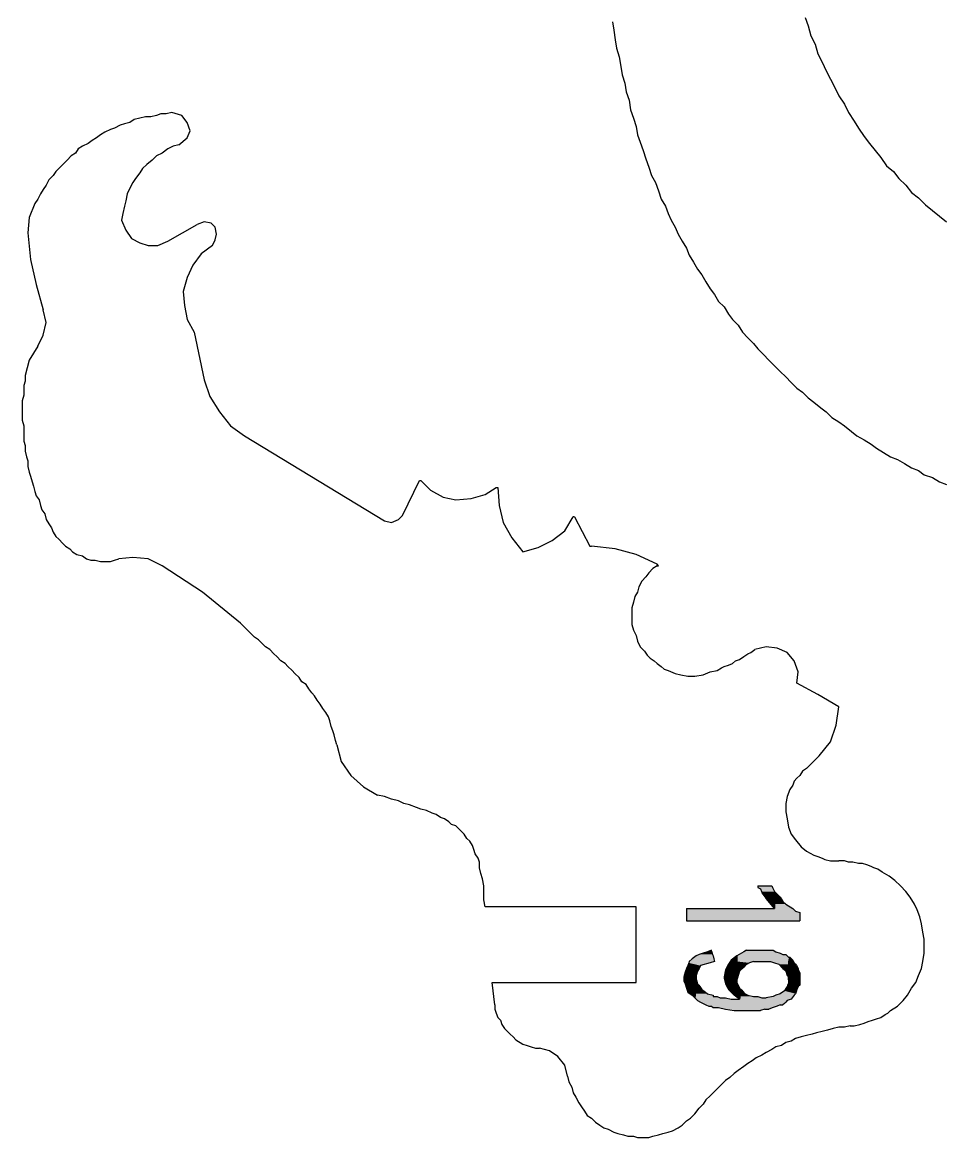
# Model space of a CAD drawing. Extents: x -1063 to 1100, y -467 to 441.
# Drawn here: x -254.7 to -145.1, y -332.8 to -199.9 of the extents above; entities that cross this region are included whole.
import ezdxf

# ---------------------------------------------------------------- set-up
doc = ezdxf.new("R2010")
doc.units = 0
doc.layers.add('H', color=7, linetype='CONTINUOUS')
doc.layers.add('P', color=250, linetype='CONTINUOUS')

# ---------------------------------------------------------------- blocks, each defined once
blk = doc.blocks.new('*U88')
at = {"layer": 'H', "color": 0, "linetype": 'CONTINUOUS'}
for p, q in [((-167, -302.83), (-165.33, -302.83)), ((-167, -302.83), (-167, -303)), ((-167, -303), (-166.67, -303.17)), ((-165.33, -302.83), (-165.25, -303)), ((-165.25, -303), (-165.17, -303.17)), ((-166.67, -303.17), (-166.56, -303.5)), ((-166.56, -303.5), (-166.5, -303.67)), ((-166.5, -303.67), (-166, -304.33)), ((-165, -305.5), (-166, -304.33)), ((-165.17, -303.17), (-165, -303.5)), ((-165, -303.5), (-165, -303.67)), ((-165, -303.67), (-165, -304.33)), ((-165, -304.33), (-165, -305.5))]:
    blk.add_line(p, q, dxfattribs=at)
for points in [[(-167, -302.83), (-167, -302.83), (-165.33, -302.83)], [(-167, -302.83), (-167, -303), (-165.25, -303)], [(-167, -303), (-166.67, -303.17), (-165.17, -303.17)], [(-166.67, -303.17), (-166.56, -303.5), (-165, -303.5)], [(-166.56, -303.5), (-166.5, -303.67), (-165, -303.67)], [(-166.5, -303.67), (-166, -304.33), (-165, -304.33)]]:
    blk.add_solid(points, dxfattribs=at)
at = {"layer": 'H', "color": 0, "linetype": 'CONTINUOUS', "extrusion": (0, 0, -1)}
for points in [[(167, -302.83), (165.33, -302.83), (165.25, -303)], [(167, -303), (165.25, -303), (165.17, -303.17)], [(166.67, -303.17), (165.17, -303.17), (165, -303.5)], [(166.56, -303.5), (165, -303.5), (165, -303.67)], [(166.5, -303.67), (165, -303.67), (165, -304.33)], [(166, -304.33), (165, -304.33), (165, -305.5)]]:
    blk.add_solid(points, dxfattribs=at)
blk = doc.blocks.new('*U89')
at = {"layer": 'H', "color": 0, "linetype": 'CONTINUOUS'}
for p, q in [((-165, -303.5), (-165, -303.83)), ((-164.67, -303.83), (-165, -303.5)), ((-165, -303.83), (-165, -304.17)), ((-165, -304.17), (-165, -304.67)), ((-164.67, -303.83), (-164.33, -304.17)), ((-164.33, -304.17), (-164, -304.67)), ((-175.5, -305.5), (-165, -305.5)), ((-175.5, -305.5), (-175.5, -305.83)), ((-165, -304.67), (-165, -305)), ((-165, -305), (-165, -305.5)), ((-164, -304.67), (-163.67, -305)), ((-163.67, -305), (-162.83, -305.5)), ((-162.83, -305.5), (-162.5, -305.83)), ((-175.5, -305.83), (-175.5, -306)), ((-175.5, -306), (-175.5, -307)), ((-175.5, -307), (-162, -307)), ((-162.5, -305.83), (-162, -306)), ((-162, -306), (-162, -307))]:
    blk.add_line(p, q, dxfattribs=at)
for points in [[(-165, -303.5), (-165, -303.83), (-164.67, -303.83)], [(-165, -303.83), (-165, -304.17), (-164.33, -304.17)], [(-165, -304.17), (-165, -304.67), (-164, -304.67)], [(-175.5, -305.5), (-175.5, -305.5), (-165, -305.5)], [(-175.5, -305.5), (-175.5, -305.83), (-162.5, -305.83)], [(-165, -304.67), (-165, -305), (-163.67, -305)], [(-165, -305), (-165, -305.5), (-162.83, -305.5)], [(-175.5, -305.83), (-175.5, -306), (-162, -306)], [(-175.5, -306), (-175.5, -307), (-162, -307)], [(-175.5, -307), (-175.5, -307), (-162, -307)]]:
    blk.add_solid(points, dxfattribs=at)
at = {"layer": 'H', "color": 0, "linetype": 'CONTINUOUS', "extrusion": (0, 0, -1)}
for points in [[(165, -303.83), (164.67, -303.83), (164.33, -304.17)], [(165, -304.17), (164.33, -304.17), (164, -304.67)], [(175.5, -305.5), (162.83, -305.5), (162.5, -305.83)], [(165, -304.67), (164, -304.67), (163.67, -305)], [(165, -305), (163.67, -305), (162.83, -305.5)], [(175.5, -305.83), (162.5, -305.83), (162, -306)], [(175.5, -306), (162, -306), (162, -307)]]:
    blk.add_solid(points, dxfattribs=at)
blk = doc.blocks.new('*U90')
at = {"layer": 'H', "color": 0, "linetype": 'CONTINUOUS'}
for p, q in [((-174, -311), (-174.33, -311.17)), ((-173.5, -310.83), (-174, -311)), ((-173, -310.67), (-173.5, -310.83)), ((-172.5, -310.5), (-173, -310.67)), ((-172.46, -310.67), (-172.5, -310.5)), ((-172.46, -310.67), (-172.42, -310.83)), ((-172.42, -310.83), (-172.38, -311)), ((-172.38, -311), (-172.33, -311.17)), ((-175.33, -312.33), (-175.5, -312.67)), ((-175.22, -312), (-175.33, -312.33)), ((-175.17, -311.83), (-175.22, -312)), ((-174.83, -311.5), (-175.17, -311.83)), ((-174.33, -311.17), (-174.83, -311.5)), ((-173.83, -312.33), (-174, -312.67)), ((-172.67, -312), (-173.83, -312.33)), ((-172.17, -311.83), (-172.67, -312)), ((-172.33, -311.17), (-172.25, -311.5)), ((-172.25, -311.5), (-172.17, -311.83)), ((-175.78, -313.5), (-175.83, -313.67)), ((-175.83, -313.67), (-175.83, -313.83)), ((-175.61, -313), (-175.78, -313.5)), ((-175.5, -312.67), (-175.61, -313)), ((-174.17, -313), (-174.33, -313.5)), ((-174.33, -313.5), (-174.33, -313.67)), ((-174.33, -313.67), (-174.33, -313.83)), ((-174, -312.67), (-174.17, -313)), ((-175.83, -313.83), (-175.83, -314.17)), ((-175.83, -314.17), (-175.67, -314.5)), ((-175.67, -314.5), (-175.5, -315)), ((-175.5, -315), (-175.33, -315.5)), ((-174.42, -315), (-174.45, -315.5)), ((-174.38, -314.5), (-174.42, -315)), ((-174.36, -314.17), (-174.38, -314.5)), ((-174.33, -313.83), (-174.36, -314.17)), ((-175.33, -315.5), (-174.83, -315.83)), ((-174.5, -316.17), (-174.83, -315.83)), ((-174.48, -315.83), (-174.5, -316.17)), ((-174.45, -315.5), (-174.48, -315.83))]:
    blk.add_line(p, q, dxfattribs=at)
for points in [[(-174, -311), (-174.33, -311.17), (-172.33, -311.17)], [(-173.5, -310.83), (-174, -311), (-172.38, -311)], [(-173, -310.67), (-173.5, -310.83), (-172.42, -310.83)], [(-172.5, -310.5), (-173, -310.67), (-172.46, -310.67)], [(-175.33, -312.33), (-175.5, -312.67), (-174, -312.67)], [(-175.22, -312), (-175.33, -312.33), (-173.83, -312.33)], [(-175.17, -311.83), (-175.22, -312), (-172.67, -312)], [(-174.83, -311.5), (-175.17, -311.83), (-172.17, -311.83)], [(-174.33, -311.17), (-174.83, -311.5), (-172.25, -311.5)], [(-175.78, -313.5), (-175.83, -313.67), (-174.33, -313.67)], [(-175.83, -313.67), (-175.83, -313.83), (-174.33, -313.83)], [(-175.61, -313), (-175.78, -313.5), (-174.33, -313.5)], [(-175.5, -312.67), (-175.61, -313), (-174.17, -313)], [(-175.83, -313.83), (-175.83, -314.17), (-174.36, -314.17)], [(-175.83, -314.17), (-175.67, -314.5), (-174.38, -314.5)], [(-175.67, -314.5), (-175.5, -315), (-174.42, -315)], [(-175.5, -315), (-175.33, -315.5), (-174.45, -315.5)], [(-175.33, -315.5), (-174.83, -315.83), (-174.48, -315.83)]]:
    blk.add_solid(points, dxfattribs=at)
at = {"layer": 'H', "color": 0, "linetype": 'CONTINUOUS', "extrusion": (0, 0, -1)}
for points in [[(174, -311), (172.38, -311), (172.33, -311.17)], [(173.5, -310.83), (172.42, -310.83), (172.38, -311)], [(173, -310.67), (172.46, -310.67), (172.42, -310.83)], [(175.33, -312.33), (173.83, -312.33), (174, -312.67)], [(175.22, -312), (172.67, -312), (173.83, -312.33)], [(175.17, -311.83), (172.17, -311.83), (172.67, -312)], [(174.83, -311.5), (172.25, -311.5), (172.17, -311.83)], [(174.33, -311.17), (172.33, -311.17), (172.25, -311.5)], [(175.83, -313.67), (174.33, -313.67), (174.33, -313.83)], [(175.78, -313.5), (174.33, -313.5), (174.33, -313.67)], [(175.61, -313), (174.17, -313), (174.33, -313.5)], [(175.5, -312.67), (174, -312.67), (174.17, -313)], [(175.83, -313.83), (174.33, -313.83), (174.36, -314.17)], [(175.83, -314.17), (174.36, -314.17), (174.38, -314.5)], [(175.67, -314.5), (174.38, -314.5), (174.42, -315)], [(175.5, -315), (174.42, -315), (174.45, -315.5)], [(175.33, -315.5), (174.45, -315.5), (174.48, -315.83)], [(174.83, -315.83), (174.48, -315.83), (174.5, -316.17)]]:
    blk.add_solid(points, dxfattribs=at)
blk = doc.blocks.new('*U91')
at = {"layer": 'H', "color": 0, "linetype": 'CONTINUOUS'}
for p, q in [((-170.5, -312.17), (-170.83, -312.83)), ((-170.17, -311.67), (-170.5, -312.17)), ((-169.5, -311.17), (-170.17, -311.67)), ((-169.5, -311.67), (-169.5, -311.17)), ((-169.5, -311.67), (-169.5, -312.17)), ((-169.5, -312.17), (-169.5, -312.83)), ((-170.83, -312.83), (-171, -313.67)), ((-171, -313.67), (-171, -313.83)), ((-169.5, -312.83), (-169.5, -313.67)), ((-169.5, -313.67), (-169.5, -313.83)), ((-171, -313.83), (-170.88, -314.33)), ((-170.88, -314.33), (-170.83, -314.5)), ((-170.83, -314.5), (-170.75, -314.67)), ((-170.75, -314.67), (-170.67, -314.83)), ((-170.67, -314.83), (-170.58, -315)), ((-170.58, -315), (-170.5, -315.17)), ((-169.5, -313.83), (-169.5, -314.33)), ((-169.5, -314.33), (-169.42, -314.5)), ((-169.42, -314.5), (-169.33, -314.67)), ((-169.33, -314.67), (-169.25, -314.83)), ((-169.25, -314.83), (-169.17, -315)), ((-169.17, -315), (-169, -315.17)), ((-170.5, -315.17), (-170.17, -315.5)), ((-170.17, -315.5), (-169.83, -315.83)), ((-169.17, -316.33), (-169.83, -315.83)), ((-169.1, -315.83), (-169.17, -316.33)), ((-169.05, -315.5), (-169.1, -315.83)), ((-169, -315.17), (-169.05, -315.5))]:
    blk.add_line(p, q, dxfattribs=at)
for points in [[(-170.5, -312.17), (-170.83, -312.83), (-169.5, -312.83)], [(-170.17, -311.67), (-170.5, -312.17), (-169.5, -312.17)], [(-169.5, -311.17), (-170.17, -311.67), (-169.5, -311.67)], [(-170.83, -312.83), (-171, -313.67), (-169.5, -313.67)], [(-171, -313.67), (-171, -313.83), (-169.5, -313.83)], [(-171, -313.83), (-170.88, -314.33), (-169.5, -314.33)], [(-170.88, -314.33), (-170.83, -314.5), (-169.42, -314.5)], [(-170.83, -314.5), (-170.75, -314.67), (-169.33, -314.67)], [(-170.75, -314.67), (-170.67, -314.83), (-169.25, -314.83)], [(-170.67, -314.83), (-170.58, -315), (-169.17, -315)], [(-170.58, -315), (-170.5, -315.17), (-169, -315.17)], [(-170.5, -315.17), (-170.17, -315.5), (-169.05, -315.5)], [(-170.17, -315.5), (-169.83, -315.83), (-169.1, -315.83)]]:
    blk.add_solid(points, dxfattribs=at)
at = {"layer": 'H', "color": 0, "linetype": 'CONTINUOUS', "extrusion": (0, 0, -1)}
for points in [[(170.5, -312.17), (169.5, -312.17), (169.5, -312.83)], [(170.17, -311.67), (169.5, -311.67), (169.5, -312.17)], [(171, -313.67), (169.5, -313.67), (169.5, -313.83)], [(170.83, -312.83), (169.5, -312.83), (169.5, -313.67)], [(171, -313.83), (169.5, -313.83), (169.5, -314.33)], [(170.88, -314.33), (169.5, -314.33), (169.42, -314.5)], [(170.83, -314.5), (169.42, -314.5), (169.33, -314.67)], [(170.75, -314.67), (169.33, -314.67), (169.25, -314.83)], [(170.67, -314.83), (169.25, -314.83), (169.17, -315)], [(170.58, -315), (169.17, -315), (169, -315.17)], [(170.5, -315.17), (169, -315.17), (169.05, -315.5)], [(170.17, -315.5), (169.05, -315.5), (169.1, -315.83)], [(169.83, -315.83), (169.1, -315.83), (169.17, -316.33)]]:
    blk.add_solid(points, dxfattribs=at)
blk = doc.blocks.new('*U92')
at = {"layer": 'H', "color": 0, "linetype": 'CONTINUOUS'}
for p, q in [((-169.22, -311), (-169.5, -311.17)), ((-168.94, -310.83), (-169.22, -311)), ((-168.67, -310.67), (-168.94, -310.83)), ((-168.33, -310.5), (-168.67, -310.67)), ((-168.33, -310.5), (-167.83, -310.5)), ((-167.83, -310.5), (-167.5, -310.5)), ((-167.5, -310.5), (-166, -310.5)), ((-166, -310.5), (-165.5, -310.5)), ((-165.5, -310.5), (-165.17, -310.5)), ((-165.17, -310.5), (-164.83, -310.67)), ((-164.83, -310.67), (-164.33, -310.83)), ((-164.33, -310.83), (-164, -311)), ((-164, -311), (-163.67, -311)), ((-163.67, -311), (-163.5, -311.17)), ((-169.5, -311.17), (-169.5, -311.33)), ((-169.5, -311.33), (-169.5, -311.83)), ((-169.5, -311.83), (-169.5, -312)), ((-169.5, -312), (-169.5, -312.17)), ((-169.5, -312.17), (-169.5, -312.33)), ((-169.5, -312.33), (-169.5, -312.5)), ((-168.5, -312.33), (-168.67, -312.5)), ((-168.25, -312.17), (-168.5, -312.33)), ((-168, -312), (-168.25, -312.17)), ((-167.5, -311.83), (-168, -312)), ((-167.5, -311.83), (-167, -311.83)), ((-167, -311.83), (-166.5, -311.83)), ((-166.5, -311.83), (-166, -311.83)), ((-166, -311.83), (-165.5, -311.83)), ((-165.5, -311.83), (-165, -312)), ((-165, -312), (-164.5, -312.17)), ((-164.5, -312.17), (-164.33, -312.33)), ((-164.33, -312.33), (-164.17, -312.5)), ((-163.5, -311.17), (-163.33, -311.33)), ((-163.33, -311.33), (-163.17, -311.33)), ((-163.23, -312.33), (-163.24, -312.5)), ((-163.22, -312.17), (-163.23, -312.33)), ((-163.21, -312), (-163.22, -312.17)), ((-163.2, -311.83), (-163.21, -312)), ((-163.17, -311.33), (-163.2, -311.83)), ((-169.5, -312.5), (-169.5, -312.67)), ((-169.5, -312.67), (-169.5, -312.83)), ((-169.5, -312.83), (-169.5, -313)), ((-169.5, -313), (-169.5, -313.5)), ((-169.5, -313.5), (-169.5, -313.67)), ((-169.39, -313.67), (-169.5, -314)), ((-169.5, -314), (-169.5, -313.67)), ((-169.33, -313.5), (-169.39, -313.67)), ((-169.17, -313), (-169.33, -313.5)), ((-169, -312.83), (-169.17, -313)), ((-168.83, -312.67), (-169, -312.83)), ((-168.67, -312.5), (-168.83, -312.67)), ((-164.17, -312.5), (-164, -312.67)), ((-164, -312.67), (-163.83, -312.83)), ((-163.83, -312.83), (-163.67, -313)), ((-163.67, -313), (-163.5, -313.5)), ((-163.5, -313.5), (-163.33, -313.67)), ((-163.31, -313.67), (-163.33, -314)), ((-163.33, -314), (-163.33, -313.67)), ((-163.3, -313.5), (-163.31, -313.67)), ((-163.27, -313), (-163.3, -313.5)), ((-163.26, -312.83), (-163.27, -313)), ((-163.25, -312.67), (-163.26, -312.83)), ((-163.24, -312.5), (-163.25, -312.67))]:
    blk.add_line(p, q, dxfattribs=at)
for points in [[(-169.22, -311), (-169.5, -311.17), (-163.5, -311.17)], [(-168.94, -310.83), (-169.22, -311), (-164, -311)], [(-168.67, -310.67), (-168.94, -310.83), (-164.33, -310.83)], [(-168.33, -310.5), (-168.67, -310.67), (-164.83, -310.67)], [(-168.33, -310.5), (-168.33, -310.5), (-167.83, -310.5)], [(-167.83, -310.5), (-167.83, -310.5), (-167.5, -310.5)], [(-167.5, -310.5), (-167.5, -310.5), (-166, -310.5)], [(-166, -310.5), (-166, -310.5), (-165.5, -310.5)], [(-165.5, -310.5), (-165.5, -310.5), (-165.17, -310.5)], [(-164, -311), (-164, -311), (-163.67, -311)], [(-169.5, -311.17), (-169.5, -311.33), (-163.33, -311.33)], [(-169.5, -311.33), (-169.5, -311.83), (-163.2, -311.83)], [(-169.5, -311.83), (-169.5, -312), (-168, -312)], [(-169.5, -312), (-169.5, -312.17), (-168.25, -312.17)], [(-169.5, -312.17), (-169.5, -312.33), (-168.5, -312.33)], [(-169.5, -312.33), (-169.5, -312.5), (-168.67, -312.5)], [(-167.5, -311.83), (-167.5, -311.83), (-167, -311.83)], [(-167, -311.83), (-167, -311.83), (-166.5, -311.83)], [(-166.5, -311.83), (-166.5, -311.83), (-166, -311.83)], [(-166, -311.83), (-166, -311.83), (-165.5, -311.83)], [(-165.5, -311.83), (-165, -312), (-163.21, -312)], [(-165, -312), (-164.5, -312.17), (-163.22, -312.17)], [(-164.5, -312.17), (-164.33, -312.33), (-163.23, -312.33)], [(-164.33, -312.33), (-164.17, -312.5), (-163.24, -312.5)], [(-163.33, -311.33), (-163.33, -311.33), (-163.17, -311.33)], [(-169.5, -312.5), (-169.5, -312.67), (-168.83, -312.67)], [(-169.5, -312.67), (-169.5, -312.83), (-169, -312.83)], [(-169.5, -312.83), (-169.5, -313), (-169.17, -313)], [(-169.5, -313), (-169.5, -313.5), (-169.33, -313.5)], [(-169.5, -313.5), (-169.5, -313.67), (-169.39, -313.67)], [(-164.17, -312.5), (-164, -312.67), (-163.25, -312.67)], [(-164, -312.67), (-163.83, -312.83), (-163.26, -312.83)], [(-163.83, -312.83), (-163.67, -313), (-163.27, -313)], [(-163.67, -313), (-163.5, -313.5), (-163.3, -313.5)], [(-163.5, -313.5), (-163.33, -313.67), (-163.31, -313.67)]]:
    blk.add_solid(points, dxfattribs=at)
at = {"layer": 'H', "color": 0, "linetype": 'CONTINUOUS', "extrusion": (0, 0, -1)}
for points in [[(169.22, -311), (163.67, -311), (163.5, -311.17)], [(168.94, -310.83), (164.33, -310.83), (164, -311)], [(168.67, -310.67), (164.83, -310.67), (164.33, -310.83)], [(168.33, -310.5), (165.17, -310.5), (164.83, -310.67)], [(169.5, -311.17), (163.5, -311.17), (163.33, -311.33)], [(169.5, -311.33), (163.17, -311.33), (163.2, -311.83)], [(169.5, -311.83), (167.5, -311.83), (168, -312)], [(169.5, -312), (168, -312), (168.25, -312.17)], [(169.5, -312.17), (168.25, -312.17), (168.5, -312.33)], [(169.5, -312.33), (168.5, -312.33), (168.67, -312.5)], [(165.5, -311.83), (163.2, -311.83), (163.21, -312)], [(165, -312), (163.21, -312), (163.22, -312.17)], [(164.5, -312.17), (163.22, -312.17), (163.23, -312.33)], [(164.33, -312.33), (163.23, -312.33), (163.24, -312.5)], [(169.5, -312.5), (168.67, -312.5), (168.83, -312.67)], [(169.5, -312.67), (168.83, -312.67), (169, -312.83)], [(169.5, -312.83), (169, -312.83), (169.17, -313)], [(169.5, -313), (169.17, -313), (169.33, -313.5)], [(169.5, -313.5), (169.33, -313.5), (169.39, -313.67)], [(169.5, -313.67), (169.39, -313.67), (169.5, -314)], [(164.17, -312.5), (163.24, -312.5), (163.25, -312.67)], [(164, -312.67), (163.25, -312.67), (163.26, -312.83)], [(163.83, -312.83), (163.26, -312.83), (163.27, -313)], [(163.67, -313), (163.27, -313), (163.3, -313.5)], [(163.5, -313.5), (163.3, -313.5), (163.31, -313.67)], [(163.33, -313.67), (163.31, -313.67), (163.33, -314)]]:
    blk.add_solid(points, dxfattribs=at)
blk = doc.blocks.new('*U93')
at = {"layer": 'H', "color": 0, "linetype": 'CONTINUOUS'}
for p, q in [((-163.28, -311.67), (-163.33, -311.83)), ((-163.33, -311.83), (-163.33, -312)), ((-163.33, -312), (-163.33, -312.17)), ((-163.33, -312.17), (-163.33, -312.33)), ((-163.33, -312.33), (-163.33, -312.67)), ((-163.17, -311.33), (-163.28, -311.67)), ((-162.83, -311.67), (-163.17, -311.33)), ((-162.83, -311.67), (-162.75, -311.83)), ((-162.75, -311.83), (-162.67, -312)), ((-162.67, -312), (-162.5, -312.17)), ((-162.5, -312.17), (-162.39, -312.33)), ((-162.39, -312.33), (-162.17, -312.67)), ((-163.33, -312.67), (-163.33, -312.83)), ((-163.33, -312.83), (-163.33, -313.17)), ((-163.33, -313.17), (-163.33, -313.83)), ((-162.17, -312.67), (-162.17, -312.83)), ((-162.17, -312.83), (-162, -313.17)), ((-162, -313.17), (-162, -313.83)), ((-174.4, -314.83), (-174.43, -315.17)), ((-174.39, -314.67), (-174.4, -314.83)), ((-174.38, -314.5), (-174.39, -314.67)), ((-174.37, -314.33), (-174.38, -314.5)), ((-174.35, -314), (-174.37, -314.33)), ((-174.33, -313.83), (-174.35, -314)), ((-174.29, -314), (-174.33, -313.83)), ((-174.29, -314), (-174.21, -314.33)), ((-174.21, -314.33), (-174.17, -314.5)), ((-174.17, -314.5), (-174.04, -314.67)), ((-174.04, -314.67), (-173.92, -314.83)), ((-173.92, -314.83), (-173.67, -315.17)), ((-163.5, -314.83), (-163.72, -315.17)), ((-163.44, -314.67), (-163.5, -314.83)), ((-163.39, -314.5), (-163.44, -314.67)), ((-163.33, -314.33), (-163.39, -314.5)), ((-163.33, -313.83), (-163.33, -314)), ((-163.33, -314), (-163.33, -314.33)), ((-162.17, -314.83), (-162.33, -315.17)), ((-162, -314.67), (-162.17, -314.83)), ((-162, -313.83), (-162, -314)), ((-162, -314), (-162, -314.33)), ((-162, -314.33), (-162, -314.5)), ((-162, -314.5), (-162, -314.67)), ((-174.49, -316), (-174.5, -316.17)), ((-174.5, -316.17), (-174.33, -316.33)), ((-174.48, -315.83), (-174.49, -316)), ((-174.46, -315.67), (-174.48, -315.83)), ((-174.44, -315.33), (-174.46, -315.67)), ((-174.43, -315.17), (-174.44, -315.33)), ((-174.33, -316.33), (-174.17, -316.5)), ((-173.67, -315.17), (-173.44, -315.33)), ((-173.44, -315.33), (-173, -315.67)), ((-173, -315.67), (-172.33, -315.83)), ((-172.33, -315.83), (-172.33, -316)), ((-172.33, -316), (-171.83, -316)), ((-171.83, -316), (-171.5, -316.17)), ((-171.5, -316.17), (-170.83, -316.17)), ((-170.83, -316.17), (-170.17, -316.33)), ((-170.17, -316.33), (-169.67, -316.33)), ((-169.67, -316.33), (-169.17, -316.33)), ((-169.14, -316.17), (-169.17, -316.33)), ((-169.12, -316), (-169.14, -316.17)), ((-169.1, -315.83), (-169.12, -316)), ((-169.07, -315.67), (-169.1, -315.83)), ((-169.02, -315.33), (-169.07, -315.67)), ((-169, -315.17), (-169.02, -315.33)), ((-168.83, -315.33), (-169, -315.17)), ((-168.83, -315.33), (-168.5, -315.67)), ((-168.5, -315.67), (-168.17, -315.83)), ((-168.17, -315.83), (-167.5, -316)), ((-167.5, -316), (-167, -316)), ((-167, -316), (-166.5, -316.17)), ((-166.5, -316.17), (-166, -316.17)), ((-165.17, -316), (-166, -316.17)), ((-164.83, -315.83), (-165.17, -316)), ((-164.33, -315.67), (-164.83, -315.83)), ((-163.83, -315.33), (-164.33, -315.67)), ((-163.72, -315.17), (-163.83, -315.33)), ((-163, -316.33), (-163.5, -316.5)), ((-162.89, -316.17), (-163, -316.33)), ((-162.78, -316), (-162.89, -316.17)), ((-162.67, -315.83), (-162.78, -316)), ((-162.5, -315.67), (-162.67, -315.83)), ((-162.39, -315.33), (-162.5, -315.67)), ((-162.33, -315.17), (-162.39, -315.33)), ((-174.17, -316.5), (-173.83, -316.67)), ((-173.83, -316.67), (-173.5, -316.83)), ((-173.5, -316.83), (-173.17, -317)), ((-173.17, -317), (-172.83, -317.17)), ((-172.83, -317.17), (-172.5, -317.17)), ((-172.5, -317.17), (-172.33, -317.33)), ((-172.33, -317.33), (-172, -317.33)), ((-172, -317.33), (-171.67, -317.33)), ((-171.67, -317.33), (-170.83, -317.5)), ((-170.83, -317.5), (-169.83, -317.67)), ((-169.83, -317.67), (-168.83, -317.67)), ((-168.83, -317.67), (-167.83, -317.67)), ((-167.83, -317.67), (-167.5, -317.67)), ((-167.5, -317.67), (-167, -317.67)), ((-167, -317.67), (-166.67, -317.67)), ((-166.17, -317.5), (-166.67, -317.67)), ((-166.17, -317.5), (-165.67, -317.5)), ((-165.17, -317.33), (-165.67, -317.5)), ((-164.67, -317.17), (-165.17, -317.33)), ((-164.33, -317), (-164.67, -317.17)), ((-164.33, -317), (-164, -317)), ((-163.83, -316.83), (-164, -317)), ((-163.67, -316.67), (-163.83, -316.83)), ((-163.5, -316.5), (-163.67, -316.67))]:
    blk.add_line(p, q, dxfattribs=at)
for points in [[(-163.28, -311.67), (-163.33, -311.83), (-162.75, -311.83)], [(-163.33, -311.83), (-163.33, -312), (-162.67, -312)], [(-163.33, -312), (-163.33, -312.17), (-162.5, -312.17)], [(-163.33, -312.17), (-163.33, -312.33), (-162.39, -312.33)], [(-163.33, -312.33), (-163.33, -312.67), (-162.17, -312.67)], [(-163.17, -311.33), (-163.28, -311.67), (-162.83, -311.67)], [(-163.33, -312.67), (-163.33, -312.83), (-162.17, -312.83)], [(-163.33, -312.83), (-163.33, -313.17), (-162, -313.17)], [(-163.33, -313.17), (-163.33, -313.83), (-162, -313.83)], [(-174.4, -314.83), (-174.43, -315.17), (-173.67, -315.17)], [(-174.39, -314.67), (-174.4, -314.83), (-173.92, -314.83)], [(-174.38, -314.5), (-174.39, -314.67), (-174.04, -314.67)], [(-174.37, -314.33), (-174.38, -314.5), (-174.17, -314.5)], [(-174.35, -314), (-174.37, -314.33), (-174.21, -314.33)], [(-174.33, -313.83), (-174.35, -314), (-174.29, -314)], [(-163.5, -314.83), (-163.72, -315.17), (-162.33, -315.17)], [(-163.44, -314.67), (-163.5, -314.83), (-162.17, -314.83)], [(-163.39, -314.5), (-163.44, -314.67), (-162, -314.67)], [(-163.33, -314.33), (-163.39, -314.5), (-162, -314.5)], [(-163.33, -313.83), (-163.33, -314), (-162, -314)], [(-163.33, -314), (-163.33, -314.33), (-162, -314.33)], [(-174.49, -316), (-174.5, -316.17), (-171.5, -316.17)], [(-174.5, -316.17), (-174.33, -316.33), (-170.17, -316.33)], [(-174.48, -315.83), (-174.49, -316), (-172.33, -316)], [(-174.46, -315.67), (-174.48, -315.83), (-172.33, -315.83)], [(-174.44, -315.33), (-174.46, -315.67), (-173, -315.67)], [(-174.43, -315.17), (-174.44, -315.33), (-173.44, -315.33)], [(-174.33, -316.33), (-174.17, -316.5), (-163.5, -316.5)], [(-172.33, -316), (-172.33, -316), (-171.83, -316)], [(-171.5, -316.17), (-171.5, -316.17), (-170.83, -316.17)], [(-170.17, -316.33), (-170.17, -316.33), (-169.67, -316.33)], [(-169.67, -316.33), (-169.67, -316.33), (-169.17, -316.33)], [(-169.14, -316.17), (-169.17, -316.33), (-163, -316.33)], [(-169.12, -316), (-169.14, -316.17), (-166.5, -316.17)], [(-169.1, -315.83), (-169.12, -316), (-167.5, -316)], [(-169.07, -315.67), (-169.1, -315.83), (-168.17, -315.83)], [(-169.02, -315.33), (-169.07, -315.67), (-168.5, -315.67)], [(-169, -315.17), (-169.02, -315.33), (-168.83, -315.33)], [(-167.5, -316), (-167.5, -316), (-167, -316)], [(-166.5, -316.17), (-166.5, -316.17), (-166, -316.17)], [(-165.17, -316), (-166, -316.17), (-162.89, -316.17)], [(-164.83, -315.83), (-165.17, -316), (-162.78, -316)], [(-164.33, -315.67), (-164.83, -315.83), (-162.67, -315.83)], [(-163.83, -315.33), (-164.33, -315.67), (-162.5, -315.67)], [(-163.72, -315.17), (-163.83, -315.33), (-162.39, -315.33)], [(-174.17, -316.5), (-173.83, -316.67), (-163.67, -316.67)], [(-173.83, -316.67), (-173.5, -316.83), (-163.83, -316.83)], [(-173.5, -316.83), (-173.17, -317), (-164, -317)], [(-173.17, -317), (-172.83, -317.17), (-164.67, -317.17)], [(-172.83, -317.17), (-172.83, -317.17), (-172.5, -317.17)], [(-172.5, -317.17), (-172.33, -317.33), (-165.17, -317.33)], [(-172.33, -317.33), (-172.33, -317.33), (-172, -317.33)], [(-172, -317.33), (-172, -317.33), (-171.67, -317.33)], [(-171.67, -317.33), (-170.83, -317.5), (-165.67, -317.5)], [(-170.83, -317.5), (-169.83, -317.67), (-166.67, -317.67)], [(-169.83, -317.67), (-169.83, -317.67), (-168.83, -317.67)], [(-168.83, -317.67), (-168.83, -317.67), (-167.83, -317.67)], [(-167.83, -317.67), (-167.83, -317.67), (-167.5, -317.67)], [(-167.5, -317.67), (-167.5, -317.67), (-167, -317.67)], [(-167, -317.67), (-167, -317.67), (-166.67, -317.67)], [(-166.17, -317.5), (-166.17, -317.5), (-165.67, -317.5)], [(-164.33, -317), (-164.33, -317), (-164, -317)]]:
    blk.add_solid(points, dxfattribs=at)
at = {"layer": 'H', "color": 0, "linetype": 'CONTINUOUS', "extrusion": (0, 0, -1)}
for points in [[(163.33, -311.83), (162.75, -311.83), (162.67, -312)], [(163.33, -312), (162.67, -312), (162.5, -312.17)], [(163.33, -312.17), (162.5, -312.17), (162.39, -312.33)], [(163.33, -312.33), (162.39, -312.33), (162.17, -312.67)], [(163.28, -311.67), (162.83, -311.67), (162.75, -311.83)], [(163.33, -312.67), (162.17, -312.67), (162.17, -312.83)], [(163.33, -312.83), (162.17, -312.83), (162, -313.17)], [(163.33, -313.17), (162, -313.17), (162, -313.83)], [(174.4, -314.83), (173.92, -314.83), (173.67, -315.17)], [(174.39, -314.67), (174.04, -314.67), (173.92, -314.83)], [(174.38, -314.5), (174.17, -314.5), (174.04, -314.67)], [(174.37, -314.33), (174.21, -314.33), (174.17, -314.5)], [(174.35, -314), (174.29, -314), (174.21, -314.33)], [(163.5, -314.83), (162.17, -314.83), (162.33, -315.17)], [(163.44, -314.67), (162, -314.67), (162.17, -314.83)], [(163.39, -314.5), (162, -314.5), (162, -314.67)], [(163.33, -313.83), (162, -313.83), (162, -314)], [(163.33, -314), (162, -314), (162, -314.33)], [(163.33, -314.33), (162, -314.33), (162, -314.5)], [(174.5, -316.17), (170.83, -316.17), (170.17, -316.33)], [(174.49, -316), (171.83, -316), (171.5, -316.17)], [(174.48, -315.83), (172.33, -315.83), (172.33, -316)], [(174.46, -315.67), (173, -315.67), (172.33, -315.83)], [(174.44, -315.33), (173.44, -315.33), (173, -315.67)], [(174.43, -315.17), (173.67, -315.17), (173.44, -315.33)], [(174.33, -316.33), (163, -316.33), (163.5, -316.5)], [(169.14, -316.17), (162.89, -316.17), (163, -316.33)], [(169.12, -316), (167, -316), (166.5, -316.17)], [(169.1, -315.83), (168.17, -315.83), (167.5, -316)], [(169.07, -315.67), (168.5, -315.67), (168.17, -315.83)], [(169.02, -315.33), (168.83, -315.33), (168.5, -315.67)], [(165.17, -316), (162.78, -316), (162.89, -316.17)], [(164.83, -315.83), (162.67, -315.83), (162.78, -316)], [(164.33, -315.67), (162.5, -315.67), (162.67, -315.83)], [(163.83, -315.33), (162.39, -315.33), (162.5, -315.67)], [(163.72, -315.17), (162.33, -315.17), (162.39, -315.33)], [(174.17, -316.5), (163.5, -316.5), (163.67, -316.67)], [(173.83, -316.67), (163.67, -316.67), (163.83, -316.83)], [(173.5, -316.83), (163.83, -316.83), (164, -317)], [(173.17, -317), (164.33, -317), (164.67, -317.17)], [(172.5, -317.17), (164.67, -317.17), (165.17, -317.33)], [(171.67, -317.33), (165.17, -317.33), (165.67, -317.5)], [(170.83, -317.5), (166.17, -317.5), (166.67, -317.67)]]:
    blk.add_solid(points, dxfattribs=at)

msp = doc.modelspace()

# ---------------------------------------------------------------- linework, layer by layer
at = {"layer": 'P', "color": 0, "linetype": 'CONTINUOUS'}
for points in [[(-161.33, -199.33), (-161, -200.33), (-160.67, -201.5), (-160.17, -202.5), (-159.83, -203.67), (-159.33, -204.67), (-158.83, -205.67), (-158.33, -206.67), (-157.83, -207.67), (-157.33, -208.67), (-156.67, -209.67), (-156.17, -210.67), (-155.5, -211.67), (-155, -212.5), (-154.33, -213.5), (-153.67, -214.33), (-153, -215.17), (-152.33, -216), (-151.67, -217), (-150.83, -217.67), (-150.17, -218.5), (-149.33, -219.33), (-148.67, -220.17), (-147.83, -220.83), (-147, -221.67), (-146.17, -222.33), (-145.33, -223), (-144.5, -223.67)], [(-184.33, -199.83), (-184.17, -200.83), (-184, -202), (-183.83, -203), (-183.5, -204), (-183.33, -205.17), (-183.17, -206.17), (-182.83, -207.17), (-182.67, -208.17), (-182.33, -209.17), (-182.17, -210.33), (-181.83, -211.33), (-181.5, -212.33), (-181.33, -213.33), (-181, -214.17), (-180.67, -215.17), (-180.33, -216.17), (-180, -217.17), (-179.67, -218.17), (-179.17, -219), (-178.83, -220), (-178.5, -221), (-178, -221.83), (-177.67, -222.67), (-177.33, -223.5), (-176.83, -224.33), (-176.5, -225.17), (-176, -226), (-175.5, -226.83), (-175.17, -227.67), (-174.67, -228.5), (-174.17, -229.33), (-173.67, -230), (-173.17, -230.83), (-172.67, -231.67), (-172.17, -232.33), (-171.67, -233.17), (-171, -233.83), (-170.5, -234.67), (-170, -235.33), (-169.33, -236), (-168.83, -236.83), (-168.17, -237.5), (-167.5, -238.17), (-167, -238.83), (-166.33, -239.5), (-165.67, -240.17), (-165, -240.83), (-164.33, -241.5), (-163.67, -242.17), (-163, -242.83), (-162.33, -243.5), (-161.67, -244), (-161, -244.67), (-160.33, -245.17), (-159.5, -245.83), (-158.83, -246.33), (-158.17, -247), (-157.33, -247.5), (-156.67, -248), (-155.83, -248.67), (-155.17, -249.17), (-154.33, -249.67), (-153.5, -250.17), (-152.83, -250.67), (-152, -251.17), (-151.17, -251.67), (-150.33, -252), (-149.5, -252.5), (-148.67, -253), (-147.83, -253.33), (-147.17, -253.83), (-146.17, -254.17), (-145.33, -254.67), (-144.5, -255)], [(-236.83, -210.67), (-237.5, -210.83), (-238.17, -210.83), (-238.67, -211), (-239.33, -211.17), (-240, -211.17), (-240.67, -211.33), (-241.33, -211.5), (-241.83, -211.83), (-242.5, -212), (-243, -212.17), (-243.67, -212.5), (-244.17, -212.67), (-244.83, -213), (-245.33, -213.33), (-245.83, -213.67), (-246.33, -214), (-246.83, -214.33), (-247.5, -214.67), (-248, -215), (-248.33, -215.5), (-248.83, -215.83), (-249.33, -216.33), (-249.83, -216.83), (-250.17, -217.17), (-250.67, -217.67), (-251, -218.17), (-251.5, -218.67), (-251.83, -219.33), (-252.17, -219.83), (-252.5, -220.33), (-252.83, -221), (-253.17, -221.5)], [(-236, -214.5), (-235, -213.67), (-234.67, -212.83), (-235, -211.83), (-235.67, -211), (-236.83, -210.67)], [(-236, -214.5), (-236.67, -214.67), (-237.33, -215), (-238, -215.5), (-238.67, -215.83), (-239.17, -216.33), (-239.83, -216.83), (-240.33, -217.33), (-240.67, -217.83), (-241.17, -218.5), (-241.5, -219), (-241.83, -219.67), (-242.17, -220.33), (-242.33, -221.17), (-242.5, -221.83), (-242.67, -222.67), (-242.83, -223.5), (-242.33, -224.67), (-241.67, -225.67), (-240.67, -226.17), (-239.67, -226.5), (-238.5, -226.5), (-237.33, -226), (-233.83, -224)], [(-253.17, -221.5), (-253.83, -223.17), (-254, -225)], [(-232, -226.5), (-231.67, -225.83), (-231.5, -225.17), (-231.67, -224.33), (-232.17, -223.83), (-233, -223.67), (-233.83, -224)], [(-254, -225), (-253.67, -228.17), (-253, -231.17), (-252.17, -234.17)], [(-232, -226.5), (-233.33, -227.5), (-234.33, -228.83), (-235, -230.33), (-235.5, -232), (-235.33, -233.67), (-235, -235.33), (-234.17, -236.83), (-233, -242.5), (-232.33, -244.5), (-231.17, -246.33), (-229.83, -248), (-228.17, -249.17), (-211.5, -259.33), (-210.67, -259.5), (-209.83, -259.17), (-209.33, -258.67), (-207.33, -254.5), (-207.17, -254.5)], [(-252.83, -238.5), (-252.17, -237.17), (-251.83, -235.67), (-252.17, -234.17)], [(-252.83, -238.5), (-253.83, -240.17), (-254.33, -242)], [(-254.33, -242), (-254.33, -242.67), (-254.5, -243.17), (-254.5, -243.83), (-254.5, -244.33), (-254.67, -245), (-254.67, -245.5), (-254.67, -246.17), (-254.67, -246.83), (-254.67, -247.33), (-254.5, -248), (-254.5, -248.67), (-254.5, -249.17), (-254.5, -249.83), (-254.33, -250.33), (-254.33, -251), (-254.17, -251.67), (-254, -252.17), (-254, -252.83), (-253.83, -253.5), (-253.67, -254), (-253.5, -254.67), (-253.33, -255.17), (-253.17, -255.83), (-253, -256.33), (-252.67, -256.83), (-252.5, -257.5), (-252.33, -258), (-252, -258.5), (-251.83, -259.17), (-251.5, -259.67), (-251.17, -260.17), (-251, -260.67)], [(-207.33, -254.5), (-207.17, -254.5)], [(-207.17, -254.5), (-206, -255.67), (-204.5, -256.5), (-203, -256.83), (-201.17, -256.67), (-199.5, -256.17), (-198.17, -255.33), (-198, -255.33)], [(-198.17, -255.33), (-198, -255.33)], [(-198, -255.33), (-197.83, -257.5), (-197.33, -259.5), (-196.33, -261.33), (-195, -263), (-193.17, -262.5), (-191.5, -261.67), (-190, -260.5), (-189, -258.83)], [(-188.83, -258.83), (-189, -258.83)], [(-188.83, -258.83), (-187, -262.33), (-186.83, -262.33)], [(-251, -260.67), (-250.67, -261.17), (-250.33, -261.5), (-249.83, -262), (-249.5, -262.33), (-249, -262.67), (-248.67, -263), (-248.17, -263.33), (-247.5, -263.5), (-247, -263.83), (-246.5, -264), (-246, -264), (-245.33, -264.17), (-244.83, -264.17), (-244.17, -264.17), (-243.67, -264), (-243.17, -263.83)], [(-179, -264.5), (-181.5, -263.33), (-184, -262.67), (-186.83, -262.33)], [(-217.17, -286), (-217.33, -285.5), (-217.5, -284.83), (-217.67, -284.33), (-217.83, -283.83), (-218, -283.17), (-218.17, -282.67), (-218.5, -282.17), (-218.83, -281.67), (-219.17, -281.17), (-219.5, -280.67), (-219.83, -280.17), (-220.17, -279.83), (-220.5, -279.33), (-220.83, -278.83), (-221.33, -278.5), (-221.67, -278), (-222.17, -277.5), (-222.5, -277.17), (-223, -276.67), (-223.33, -276.33), (-223.83, -276), (-224.33, -275.5), (-224.67, -275.17), (-225.17, -274.67), (-225.67, -274.33), (-226, -274), (-226.5, -273.5), (-227, -273.17), (-227.33, -272.83), (-227.83, -272.33), (-228.17, -272), (-228.67, -271.5), (-233.17, -267.83), (-238, -264.67), (-239.67, -263.83), (-241.5, -263.67), (-243.17, -263.83)], [(-179, -264.67), (-178.83, -264.67), (-179, -264.5)], [(-179, -264.67), (-179.5, -265), (-180, -265.5), (-180.33, -266), (-180.83, -266.5), (-181.17, -267.17), (-181.33, -267.83), (-181.67, -268.33), (-181.83, -269), (-182, -269.67), (-182, -270.33), (-182, -271), (-182, -271.67), (-181.83, -272.33), (-181.5, -273), (-181.33, -273.67), (-181, -274.33), (-180.5, -274.83), (-180.17, -275.33), (-179.83, -275.67), (-179.33, -276), (-179, -276.33), (-178.5, -276.67), (-178.17, -277), (-177.67, -277.17), (-176.83, -277.5), (-176.17, -277.67), (-175.33, -277.83), (-174.5, -277.83), (-173.5, -277.67), (-172.67, -277.33), (-171.83, -277.17), (-171.33, -276.83), (-171, -276.67), (-170.5, -276.5), (-170, -276.33), (-169.67, -276), (-169.17, -275.83), (-168.67, -275.5), (-168.17, -275.17), (-167.83, -275), (-167.33, -274.67)], [(-162.33, -278.67), (-162.17, -277.33), (-162.67, -276), (-163.5, -275), (-164.67, -274.5), (-166, -274.33), (-167.33, -274.67)], [(-157.33, -281.5), (-159.83, -280), (-162.33, -278.67)], [(-161.17, -288.83), (-159.67, -287.33), (-158.33, -285.67), (-157.67, -283.67), (-157.33, -281.5)], [(-217.17, -286), (-216.67, -288), (-215.5, -289.67), (-214, -291), (-212.33, -292)], [(-161.17, -288.83), (-161.67, -289.17), (-162, -289.67), (-162.33, -290), (-162.67, -290.33), (-162.83, -290.83), (-163.17, -291.33), (-163.5, -292.17), (-163.67, -293), (-163.67, -294), (-163.5, -294.83), (-163.33, -295.83), (-163, -296.67), (-162.5, -297.33), (-161.83, -298.17), (-161.17, -298.67), (-160.33, -299.17), (-159.83, -299.33), (-159.33, -299.5), (-159, -299.67), (-158.33, -299.83), (-157.83, -299.83), (-157.33, -299.83)], [(-198.33, -317), (-198.67, -314.33), (-181.5, -314.33), (-181.5, -305.33), (-199.5, -305.33), (-199.67, -304.5), (-199.67, -303.67), (-199.67, -302.83), (-199.83, -302), (-200, -301.33), (-200.17, -300.67), (-200.17, -300), (-200.33, -299.5), (-200.67, -299), (-200.83, -298.5), (-201, -298), (-201.33, -297.5), (-201.67, -297.17), (-202, -296.67), (-202.67, -296), (-203, -295.67), (-203.5, -295.5), (-203.83, -295.17), (-204.33, -294.83), (-204.83, -294.67), (-205.33, -294.33), (-205.83, -294.17), (-206.5, -293.83), (-207.17, -293.67), (-207.67, -293.5), (-208.5, -293.17), (-209.17, -293), (-209.83, -292.67), (-210.67, -292.5), (-211.5, -292.17), (-212.33, -292)], [(-156, -319.5), (-155.5, -319.5), (-154.83, -319.33), (-154.33, -319.17), (-153.83, -319), (-153.33, -318.83), (-152.83, -318.67), (-152.33, -318.5), (-151.83, -318.17), (-151.5, -318), (-151.17, -317.67), (-150.33, -317.17), (-149.67, -316.5), (-149.17, -315.83), (-148.67, -315), (-148.17, -314.33), (-147.83, -313.5), (-147.5, -312.67), (-147.33, -311.83), (-147.17, -310.83), (-147.17, -310), (-147.17, -309.17), (-147.33, -308.33), (-147.5, -307.33), (-147.67, -306.5), (-148, -305.67), (-148.33, -305), (-148.83, -304.17), (-149.33, -303.5), (-150, -302.83), (-150.67, -302.17), (-151.33, -301.67), (-152.17, -301.17), (-152.67, -300.83), (-153.17, -300.67), (-153.5, -300.5), (-154, -300.33), (-154.5, -300.17), (-155, -300.17), (-155.67, -300), (-156.17, -300), (-156.67, -299.83), (-157.33, -299.83)], [(-198.33, -317), (-198.33, -317.5), (-198.17, -318), (-198, -318.5), (-197.67, -318.83), (-197.5, -319.33), (-197.17, -319.83), (-196.83, -320.17), (-196.5, -320.5), (-196.17, -320.83), (-195.83, -321.17), (-195, -321.67), (-194.5, -321.83), (-194, -322), (-193.5, -322.17), (-193, -322.17)], [(-156, -319.5), (-156.67, -319.67), (-157.33, -319.67), (-158, -319.83), (-158.67, -320), (-159.33, -320.17), (-160, -320.33), (-160.5, -320.5), (-161.17, -320.67), (-161.83, -320.83), (-162.5, -321), (-163, -321.33), (-163.67, -321.5), (-164.17, -321.83), (-164.83, -322), (-165.33, -322.33), (-166, -322.67), (-166.5, -323), (-167.17, -323.33), (-167.67, -323.67), (-168.17, -324), (-168.67, -324.33), (-169.33, -324.83), (-169.83, -325.17), (-170.33, -325.67), (-170.83, -326), (-171.33, -326.5), (-171.83, -327), (-172.17, -327.33), (-172.67, -327.83), (-173.17, -328.33), (-173.5, -328.83), (-174, -329.33)], [(-189.67, -325.5), (-190, -324.17), (-190.83, -323.17), (-191.83, -322.5), (-193, -322.17)], [(-189.67, -325.5), (-189.5, -326.17), (-189.17, -326.83), (-189, -327.5), (-188.67, -328), (-188.33, -328.67), (-188, -329.17), (-187.67, -329.67), (-187.33, -330.17), (-186.83, -330.5), (-186.33, -331), (-185.83, -331.33), (-185.33, -331.67), (-184.83, -331.83), (-184.17, -332.17), (-183.67, -332.33), (-183, -332.5), (-182.5, -332.67), (-181.83, -332.67), (-181.33, -332.83), (-180.67, -332.83), (-180, -332.83), (-179.5, -332.67), (-178.83, -332.5), (-178.33, -332.33), (-177.67, -332.17), (-177.17, -332), (-176.5, -331.67), (-176, -331.33), (-175.5, -330.83), (-175, -330.5), (-174.5, -330), (-174, -329.33)]]:
    msp.add_lwpolyline(points, dxfattribs=at)

# ---------------------------------------------------------------- block references
at = {"layer": 'H', "color": 0, "linetype": 'CONTINUOUS'}
for name in ['*U88', '*U89', '*U90', '*U92', '*U93', '*U91']:
    msp.add_blockref(name, (0, 0), dxfattribs=at)

doc.saveas('drawing.dxf')
